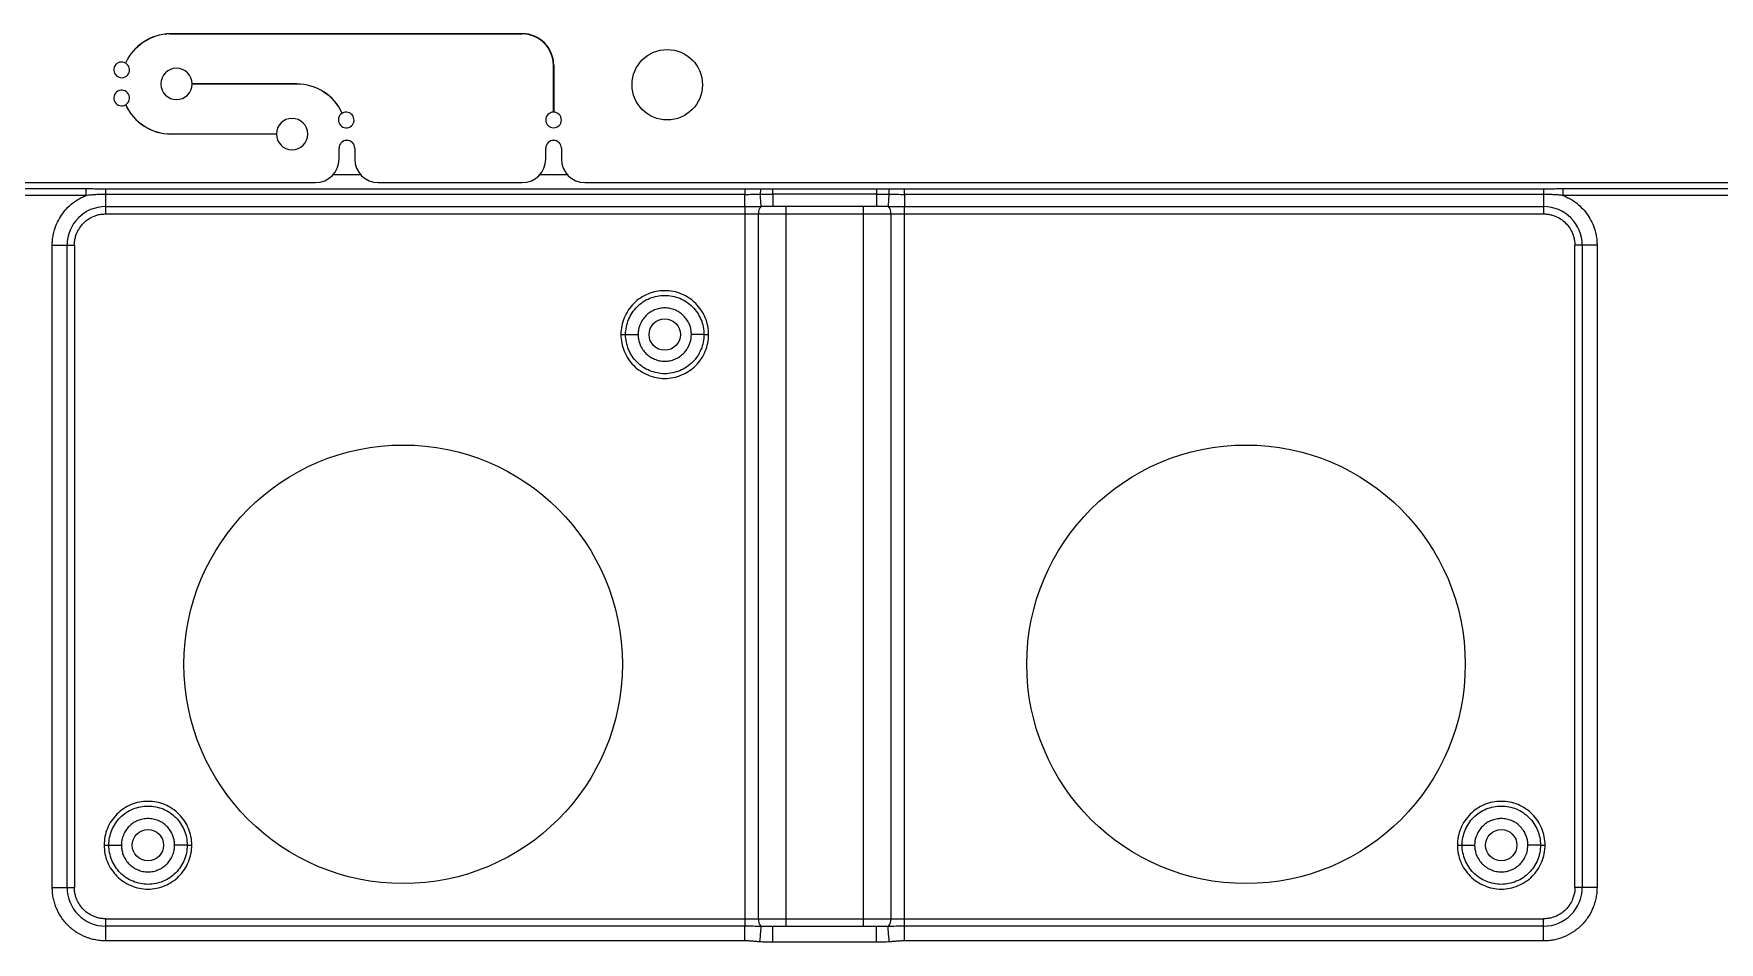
# Model space of a CAD drawing. Header units: millimetres. Extents: x -1 to 1576, y 30 to 633.
# Drawn here: x 363.3 to 471, y 334.9 to 392.9 of the extents above; entities that cross this region are included whole.
import ezdxf

# ---------------------------------------------------------------- set-up
doc = ezdxf.new("R2010")
doc.units = ezdxf.units.MM

msp = doc.modelspace()

# ---------------------------------------------------------------- linework, layer by layer
at = {"color": 7, "linetype": 'Continuous', "lineweight": 25}
for p, q in [((372.03, 392.86), (394.54, 392.86)), ((394.54, 392.85), (372.03, 392.85)), ((396.54, 387.85), (396.54, 390.85)), ((396.55, 390.85), (396.55, 387.85)), ((373.46, 389.66), (380.14, 389.66)), ((380.14, 389.65), (373.46, 389.65)), ((372.12, 386.46), (378.84, 386.46)), ((378.84, 386.45), (372.12, 386.45)), ((382.84, 384.85), (382.84, 385.55)), ((383.84, 385.55), (383.84, 384.85)), ((396.04, 384.85), (396.04, 385.55)), ((397.04, 385.55), (397.04, 384.85)), ((290.9, 383.35), (381.34, 383.35)), ((384.22, 383.85), (382.46, 383.85)), ((385.34, 383.35), (394.54, 383.35)), ((397.42, 383.85), (395.66, 383.85)), ((398.54, 383.35), (488.98, 383.35)), ((353.38, 382.97), (366.68, 382.97)), ((366.68, 382.53), (353.38, 382.53)), ((367.94, 382.96), (408.75, 382.96)), ((408.75, 382.6), (367.94, 382.6)), ((367.94, 381.35), (367.94, 382.6)), ((410.54, 382.95), (417.16, 382.95)), ((417.16, 382.62), (410.54, 382.62)), ((418.95, 382.96), (459.76, 382.96)), ((459.76, 382.6), (418.95, 382.6)), ((459.76, 382.6), (459.76, 381.35)), ((461.02, 382.97), (474.32, 382.97)), ((474.32, 382.53), (461.02, 382.53)), ((367.94, 381.82), (408.75, 381.82)), ((367.94, 381.35), (459.76, 381.35)), ((408.75, 381.82), (408.75, 335.88)), ((409.63, 336.35), (409.63, 381.35)), ((410.49, 381.85), (410.54, 381.86)), ((410.54, 381.85), (417.16, 381.85)), ((411.37, 381.85), (411.37, 335.85)), ((416.33, 335.85), (416.33, 381.85)), ((417.16, 381.86), (417.21, 381.85)), ((418.08, 381.35), (418.08, 336.35)), ((418.95, 381.82), (459.76, 381.82)), ((418.95, 335.88), (418.95, 381.82)), ((364.53, 338.35), (364.53, 379.35)), ((364.53, 379.35), (365.94, 379.35)), ((365.47, 338.35), (365.47, 379.35)), ((365.94, 379.35), (365.94, 338.35)), ((463.18, 379.35), (461.76, 379.35)), ((461.76, 338.35), (461.76, 379.35)), ((462.23, 379.35), (462.23, 338.35)), ((463.18, 379.35), (463.18, 338.35)), ((364.53, 338.35), (365.94, 338.35)), ((463.18, 338.35), (461.76, 338.35)), ((367.94, 334.94), (367.94, 336.35)), ((367.94, 336.35), (459.76, 336.35)), ((408.75, 335.88), (367.94, 335.88)), ((417.16, 335.85), (410.54, 335.85)), ((417.21, 335.85), (417.16, 335.85)), ((459.76, 335.88), (418.95, 335.88)), ((459.76, 334.94), (459.76, 336.35)), ((408.75, 334.94), (367.94, 334.94)), ((417.16, 334.85), (410.54, 334.85)), ((459.76, 334.94), (418.95, 334.94))]:
    msp.add_line(p, q, dxfattribs=at)
for centre, radius in [((403.8, 389.6), 2.25), ((386.94, 352.6), 14), ((440.76, 352.6), 14)]:
    msp.add_circle(centre, radius, dxfattribs=at)
at = {"color": 141}
for centre in [(403.64, 373.65), (370.64, 341.05), (457.06, 341.05)]:
    msp.add_circle(centre, 1, dxfattribs=at)
at = {"color": 7, "linetype": 'Continuous', "lineweight": 25}
for centre, radius, start, end in [((372.12, 389.65), 3.21, 91.5822, 155.3856), ((372.12, 389.65), 3.2, 91.5847, 155.403), ((394.54, 390.85), 2.01, 360, 90), ((394.54, 390.85), 1.99, 360, 90), ((368.96, 390.55), 0.5, 60.3991, 59.2477), ((372.46, 389.65), 1, 0.2862, 359.7133), ((380.14, 386.45), 3.2, 24.6158, 89.9998), ((368.96, 388.75), 0.5, 300.73, 299.5792), ((380.14, 386.45), 3.19, 24.5983, 89.9998), ((372.12, 389.65), 3.2, 204.6089, 269.9998), ((372.12, 389.65), 3.19, 204.5914, 269.9998), ((383.3, 387.35), 0.5, 120.7513, 119.6), ((396.54, 387.35), 0.5, 90.573, 89.427), ((379.84, 386.45), 1, 180.286, 179.7136), ((383.34, 385.55), 0.5, 0, 180), ((396.54, 385.55), 0.5, 0, 180), ((381.34, 384.85), 1.5, 270, 0), ((385.34, 384.85), 1.5, 180, 270), ((394.54, 384.85), 1.5, 270, 0), ((398.54, 384.85), 1.5, 180, 270), ((367.94, 379.35), 2.47, 90, 180), ((410.18, 381.43), 0.562, 132.435, 187.8232), ((417.52, 381.43), 0.562, 352.1767, 47.5651), ((459.76, 379.35), 2.47, 0, 90), ((367.94, 338.35), 2.47, 180, 270), ((459.76, 338.35), 2.47, 270, 360), ((410.18, 336.28), 0.562, 172.1767, 227.5651), ((417.52, 336.28), 0.562, 312.435, 7.8232)]:
    msp.add_arc(centre, radius, start, end, dxfattribs=at)
for points, knots in [([(364.53, 379.35), (364.53, 379.41), (364.53, 379.52), (364.54, 379.68), (364.56, 379.85), (364.59, 380.01), (364.63, 380.17), (364.7, 380.45), (364.85, 380.83), (365.11, 381.28), (365.43, 381.69), (365.77, 382), (366.09, 382.23), (366.38, 382.4), (366.58, 382.48), (366.68, 382.53)], [0, 0, 0, 0, 0.040883, 0.08158, 0.122187, 0.162802, 0.203521, 0.244441, 0.372171, 0.500035, 0.627766, 0.75563, 0.837187, 0.918385, 1, 1, 1, 1]), ([(366.68, 382.97), (366.77, 382.97), (366.98, 382.97), (367.31, 382.96), (367.64, 382.96), (367.85, 382.96), (367.94, 382.96)], [0, 0, 0, 0, 0.2005154, 0.5078604, 0.7788483, 1, 1, 1, 1]), ([(366.68, 382.97), (366.68, 382.93), (366.68, 382.86), (366.68, 382.71), (366.68, 382.62), (366.68, 382.53)], [0, 0, 0, 0, 0.5, 0.5, 1, 1, 1, 1]), ([(367.94, 382.6), (367.84, 382.6), (367.63, 382.6), (367.32, 382.58), (367, 382.56), (366.79, 382.54), (366.68, 382.53)], [0, 0, 0, 0, 0.245457, 0.492199, 0.742868, 1, 1, 1, 1]), ([(408.75, 382.96), (408.89, 382.96), (409.23, 382.96), (409.56, 382.96), (409.75, 382.96)], [0, 0, 0, 0, 0.420474, 1, 1, 1, 1]), ([(408.75, 381.82), (408.75, 381.88), (408.75, 381.99), (408.75, 382.26), (408.75, 382.42), (408.75, 382.6)], [0, 0, 0, 0, 0.5, 0.5, 1, 1, 1, 1]), ([(409.8, 381.84), (409.8, 381.88), (409.79, 381.97), (409.77, 382.24), (409.76, 382.42), (409.74, 382.61)], [0, 0, 0, 0, 0.5, 0.5, 1, 1, 1, 1]), ([(409.75, 382.96), (409.87, 382.96), (410.13, 382.95), (410.39, 382.95), (410.54, 382.95)], [0, 0, 0, 0, 0.452244, 1, 1, 1, 1]), ([(410.54, 382.62), (410.54, 382.4), (410.54, 382.21), (410.54, 381.93), (410.54, 381.85), (410.54, 381.85)], [0, 0, 0, 0, 0.5, 0.5, 1, 1, 1, 1]), ([(417.16, 382.95), (417.31, 382.95), (417.57, 382.95), (417.83, 382.96), (417.95, 382.96)], [0, 0, 0, 0, 0.548125, 1, 1, 1, 1]), ([(417.16, 382.62), (417.16, 382.4), (417.16, 382.21), (417.16, 381.93), (417.16, 381.85), (417.16, 381.85)], [0, 0, 0, 0, 0.5, 0.5, 1, 1, 1, 1]), ([(417.96, 382.61), (417.95, 382.42), (417.93, 382.24), (417.91, 381.97), (417.9, 381.88), (417.9, 381.84)], [0, 0, 0, 0, 0.5, 0.5, 1, 1, 1, 1]), ([(417.95, 382.96), (418.15, 382.96), (418.48, 382.96), (418.81, 382.96), (418.95, 382.96)], [0, 0, 0, 0, 0.580575, 1, 1, 1, 1]), ([(418.95, 382.6), (418.95, 382.42), (418.95, 382.26), (418.95, 381.99), (418.95, 381.88), (418.95, 381.82)], [0, 0, 0, 0, 0.5, 0.5, 1, 1, 1, 1]), ([(459.76, 382.96), (459.85, 382.96), (460.06, 382.96), (460.4, 382.96), (460.72, 382.97), (460.94, 382.97), (461.02, 382.97)], [0, 0, 0, 0, 0.221378, 0.492164, 0.7995, 1, 1, 1, 1]), ([(461.02, 382.53), (460.93, 382.54), (460.76, 382.56), (460.51, 382.57), (460.26, 382.59), (460.01, 382.6), (459.84, 382.6), (459.76, 382.6)], [0, 0, 0, 0, 0.206312, 0.408164, 0.606837, 0.80366, 1, 1, 1, 1]), ([(461.02, 382.53), (461.02, 382.62), (461.02, 382.71), (461.02, 382.86), (461.02, 382.93), (461.02, 382.97)], [0, 0, 0, 0, 0.5, 0.5, 1, 1, 1, 1]), ([(461.02, 382.53), (461.07, 382.51), (461.17, 382.46), (461.32, 382.39), (461.47, 382.31), (461.61, 382.23), (461.75, 382.13), (461.97, 381.96), (462.27, 381.69), (462.6, 381.28), (462.86, 380.83), (463.02, 380.4), (463.12, 380.01), (463.17, 379.68), (463.17, 379.46), (463.18, 379.35)], [0, 0, 0, 0, 0.040883, 0.08158, 0.122187, 0.162802, 0.203521, 0.244441, 0.372171, 0.500035, 0.627766, 0.75563, 0.837187, 0.918385, 1, 1, 1, 1]), ([(365.94, 379.35), (365.94, 379.4), (365.94, 379.48), (365.96, 379.6), (365.97, 379.73), (366, 379.85), (366.04, 379.97), (366.11, 380.18), (366.26, 380.46), (366.52, 380.78), (366.83, 381.04), (367.15, 381.2), (367.44, 381.3), (367.69, 381.34), (367.86, 381.35), (367.94, 381.35)], [0, 0, 0, 0, 0.040276, 0.080243, 0.120058, 0.159883, 0.199877, 0.240199, 0.370043, 0.500057, 0.629901, 0.759916, 0.840121, 0.919721, 1, 1, 1, 1]), ([(459.76, 381.35), (459.8, 381.35), (459.89, 381.35), (460.01, 381.34), (460.14, 381.32), (460.26, 381.29), (460.38, 381.26), (460.59, 381.18), (460.87, 381.04), (461.18, 380.78), (461.44, 380.46), (461.61, 380.14), (461.7, 379.85), (461.75, 379.6), (461.76, 379.44), (461.76, 379.35)], [0, 0, 0, 0, 0.040276, 0.080243, 0.120058, 0.159883, 0.199877, 0.240199, 0.370043, 0.500057, 0.629901, 0.759916, 0.840121, 0.919721, 1, 1, 1, 1]), ([(406.44, 373.65), (406.44, 374.02), (406.37, 374.39), (406.09, 375.06), (405.88, 375.37), (405.36, 375.89), (405.05, 376.1), (404.37, 376.38), (404.01, 376.45), (403.27, 376.45), (402.91, 376.38), (402.23, 376.1), (401.92, 375.89), (401.4, 375.37), (401.19, 375.06), (400.91, 374.39), (400.84, 374.02), (400.84, 373.65)], [0, 0, 0, 0, 0.125, 0.125, 0.25, 0.25, 0.375, 0.375, 0.5, 0.5, 0.625, 0.625, 0.75, 0.75, 0.875, 0.875, 1, 1, 1, 1]), ([(401.14, 373.65), (401.14, 373.98), (401.21, 374.31), (401.46, 374.91), (401.64, 375.19), (402.1, 375.65), (402.38, 375.84), (402.99, 376.09), (403.31, 376.15), (403.97, 376.15), (404.3, 376.09), (404.9, 375.84), (405.18, 375.65), (405.64, 375.19), (405.83, 374.91), (406.08, 374.31), (406.14, 373.98), (406.14, 373.65)], [0, 0, 0, 0, 0.125, 0.125, 0.25, 0.25, 0.375, 0.375, 0.5, 0.5, 0.625, 0.625, 0.75, 0.75, 0.875, 0.875, 1, 1, 1, 1]), ([(405.34, 373.65), (405.34, 373.7), (405.34, 373.79), (405.32, 373.92), (405.3, 374.05), (405.26, 374.18), (405.19, 374.37), (405.06, 374.6), (404.85, 374.86), (404.59, 375.08), (404.3, 375.23), (403.98, 375.33), (403.64, 375.36), (403.31, 375.33), (402.99, 375.23), (402.69, 375.08), (402.43, 374.86), (402.22, 374.6), (402.08, 374.34), (401.99, 374.09), (401.95, 373.88), (401.94, 373.73), (401.94, 373.65)], [0, 0, 0, 0, 0.025179, 0.050131, 0.075011, 0.099977, 0.125185, 0.187588, 0.250097, 0.312505, 0.375015, 0.437474, 0.500034, 0.562494, 0.62505, 0.68745, 0.749957, 0.812365, 0.874868, 0.916675, 0.958143, 1, 1, 1, 1]), ([(400.84, 373.65), (400.92, 373.65), (401, 373.65), (401.11, 373.65), (401.14, 373.65), (401.14, 373.65)], [0, 0, 0, 0, 0.5, 0.5, 1, 1, 1, 1]), ([(400.84, 373.65), (400.84, 373.29), (400.91, 372.92), (401.19, 372.24), (401.4, 371.93), (401.92, 371.41), (402.23, 371.21), (402.91, 370.93), (403.27, 370.85), (404.01, 370.85), (404.37, 370.93), (405.05, 371.21), (405.36, 371.41), (405.88, 371.93), (406.09, 372.24), (406.37, 372.92), (406.44, 373.29), (406.44, 373.65)], [0, 0, 0, 0, 0.125, 0.125, 0.25, 0.25, 0.375, 0.375, 0.5, 0.5, 0.625, 0.625, 0.75, 0.75, 0.875, 0.875, 1, 1, 1, 1]), ([(406.14, 373.65), (406.14, 373.33), (406.08, 373), (405.83, 372.39), (405.64, 372.12), (405.18, 371.65), (404.9, 371.47), (404.3, 371.22), (403.97, 371.15), (403.31, 371.15), (402.99, 371.22), (402.38, 371.47), (402.1, 371.65), (401.64, 372.12), (401.46, 372.39), (401.21, 373), (401.14, 373.33), (401.14, 373.65)], [0, 0, 0, 0, 0.125, 0.125, 0.25, 0.25, 0.375, 0.375, 0.5, 0.5, 0.625, 0.625, 0.75, 0.75, 0.875, 0.875, 1, 1, 1, 1]), ([(401.14, 373.65), (401.14, 373.65), (401.23, 373.65), (401.52, 373.65), (401.73, 373.65), (401.94, 373.65)], [0, 0, 0, 0, 0.5, 0.5, 1, 1, 1, 1]), ([(401.94, 373.65), (401.94, 373.61), (401.94, 373.52), (401.96, 373.39), (401.99, 373.26), (402.02, 373.13), (402.09, 372.94), (402.22, 372.7), (402.43, 372.44), (402.69, 372.23), (402.99, 372.07), (403.31, 371.97), (403.64, 371.94), (403.97, 371.97), (404.3, 372.07), (404.59, 372.23), (404.85, 372.44), (405.06, 372.7), (405.2, 372.97), (405.29, 373.21), (405.33, 373.43), (405.34, 373.58), (405.34, 373.65)], [0, 0, 0, 0, 0.025111, 0.050024, 0.074893, 0.099876, 0.125125, 0.187521, 0.250086, 0.312492, 0.374997, 0.437457, 0.500017, 0.562477, 0.625037, 0.687445, 0.749954, 0.812363, 0.874867, 0.916675, 0.958144, 1, 1, 1, 1]), ([(406.14, 373.65), (406.14, 373.65), (406.05, 373.65), (405.76, 373.65), (405.55, 373.65), (405.34, 373.65)], [0, 0, 0, 0, 0.5, 0.5, 1, 1, 1, 1]), ([(406.14, 373.65), (406.14, 373.65), (406.17, 373.65), (406.28, 373.65), (406.36, 373.65), (406.44, 373.65)], [0, 0, 0, 0, 0.5, 0.5, 1, 1, 1, 1]), ([(373.44, 341.05), (373.44, 341.42), (373.37, 341.79), (373.09, 342.46), (372.88, 342.77), (372.36, 343.29), (372.05, 343.5), (371.37, 343.78), (371.01, 343.85), (370.27, 343.85), (369.91, 343.78), (369.23, 343.5), (368.92, 343.29), (368.4, 342.77), (368.19, 342.46), (367.91, 341.79), (367.84, 341.42), (367.84, 341.05)], [0, 0, 0, 0, 0.125, 0.125, 0.25, 0.25, 0.375, 0.375, 0.5, 0.5, 0.625, 0.625, 0.75, 0.75, 0.875, 0.875, 1, 1, 1, 1]), ([(368.14, 341.05), (368.14, 341.38), (368.21, 341.71), (368.46, 342.31), (368.64, 342.59), (369.1, 343.05), (369.38, 343.24), (369.99, 343.49), (370.31, 343.55), (370.97, 343.55), (371.3, 343.49), (371.9, 343.24), (372.18, 343.05), (372.64, 342.59), (372.83, 342.31), (373.08, 341.71), (373.14, 341.38), (373.14, 341.05)], [0, 0, 0, 0, 0.125, 0.125, 0.25, 0.25, 0.375, 0.375, 0.5, 0.5, 0.625, 0.625, 0.75, 0.75, 0.875, 0.875, 1, 1, 1, 1]), ([(459.86, 341.05), (459.86, 341.42), (459.79, 341.79), (459.51, 342.46), (459.3, 342.77), (458.78, 343.29), (458.47, 343.5), (457.79, 343.78), (457.43, 343.85), (456.69, 343.85), (456.33, 343.78), (455.65, 343.5), (455.34, 343.29), (454.82, 342.77), (454.61, 342.46), (454.33, 341.79), (454.26, 341.42), (454.26, 341.05)], [0, 0, 0, 0, 0.125, 0.125, 0.25, 0.25, 0.375, 0.375, 0.5, 0.5, 0.625, 0.625, 0.75, 0.75, 0.875, 0.875, 1, 1, 1, 1]), ([(454.56, 341.05), (454.56, 341.38), (454.63, 341.71), (454.88, 342.31), (455.06, 342.59), (455.52, 343.05), (455.8, 343.24), (456.41, 343.49), (456.73, 343.55), (457.39, 343.55), (457.72, 343.49), (458.32, 343.24), (458.6, 343.05), (459.06, 342.59), (459.25, 342.31), (459.5, 341.71), (459.56, 341.38), (459.56, 341.05)], [0, 0, 0, 0, 0.125, 0.125, 0.25, 0.25, 0.375, 0.375, 0.5, 0.5, 0.625, 0.625, 0.75, 0.75, 0.875, 0.875, 1, 1, 1, 1]), ([(372.34, 341.05), (372.34, 341.1), (372.34, 341.19), (372.32, 341.32), (372.3, 341.45), (372.26, 341.58), (372.19, 341.77), (372.06, 342), (371.85, 342.26), (371.59, 342.48), (371.3, 342.63), (370.98, 342.73), (370.64, 342.76), (370.31, 342.73), (369.99, 342.63), (369.69, 342.48), (369.43, 342.26), (369.22, 342), (369.08, 341.74), (368.99, 341.49), (368.95, 341.28), (368.94, 341.13), (368.94, 341.05)], [0, 0, 0, 0, 0.0251789, 0.0501307, 0.075011, 0.0999772, 0.1251847, 0.1875883, 0.2500966, 0.3125048, 0.375015, 0.4374743, 0.5000338, 0.562494, 0.6250502, 0.6874503, 0.7499575, 0.8123651, 0.8748675, 0.9166751, 0.9581433, 1, 1, 1, 1]), ([(458.76, 341.05), (458.76, 341.1), (458.76, 341.19), (458.74, 341.32), (458.72, 341.45), (458.68, 341.58), (458.61, 341.77), (458.48, 342), (458.27, 342.26), (458.01, 342.48), (457.72, 342.63), (457.4, 342.73), (457.06, 342.76), (456.73, 342.73), (456.41, 342.63), (456.11, 342.48), (455.85, 342.26), (455.64, 342), (455.5, 341.74), (455.41, 341.49), (455.37, 341.28), (455.36, 341.13), (455.36, 341.05)], [0, 0, 0, 0, 0.0251789, 0.0501306, 0.075011, 0.0999772, 0.1251848, 0.1875885, 0.2500967, 0.3125049, 0.375015, 0.4374743, 0.5000339, 0.5624941, 0.6250503, 0.6874503, 0.7499574, 0.812365, 0.8748674, 0.9166751, 0.9581434, 1, 1, 1, 1]), ([(367.84, 341.05), (367.92, 341.05), (368, 341.05), (368.11, 341.05), (368.14, 341.05), (368.14, 341.05)], [0, 0, 0, 0, 0.5, 0.5, 1, 1, 1, 1]), ([(367.84, 341.05), (367.84, 340.69), (367.91, 340.32), (368.19, 339.64), (368.4, 339.33), (368.92, 338.81), (369.23, 338.61), (369.91, 338.33), (370.27, 338.25), (371.01, 338.25), (371.37, 338.33), (372.05, 338.61), (372.36, 338.81), (372.88, 339.33), (373.09, 339.64), (373.37, 340.32), (373.44, 340.69), (373.44, 341.05)], [0, 0, 0, 0, 0.125, 0.125, 0.25, 0.25, 0.375, 0.375, 0.5, 0.5, 0.625, 0.625, 0.75, 0.75, 0.875, 0.875, 1, 1, 1, 1]), ([(373.14, 341.05), (373.14, 340.73), (373.08, 340.4), (372.83, 339.79), (372.64, 339.52), (372.18, 339.05), (371.9, 338.87), (371.3, 338.62), (370.97, 338.55), (370.31, 338.55), (369.99, 338.62), (369.38, 338.87), (369.1, 339.05), (368.64, 339.52), (368.46, 339.79), (368.21, 340.4), (368.14, 340.73), (368.14, 341.05)], [0, 0, 0, 0, 0.125, 0.125, 0.25, 0.25, 0.375, 0.375, 0.5, 0.5, 0.625, 0.625, 0.75, 0.75, 0.875, 0.875, 1, 1, 1, 1]), ([(368.14, 341.05), (368.14, 341.05), (368.23, 341.05), (368.52, 341.05), (368.73, 341.05), (368.94, 341.05)], [0, 0, 0, 0, 0.5, 0.5, 1, 1, 1, 1]), ([(368.94, 341.05), (368.94, 341.01), (368.94, 340.92), (368.96, 340.79), (368.99, 340.66), (369.02, 340.53), (369.09, 340.34), (369.22, 340.1), (369.43, 339.84), (369.69, 339.63), (369.99, 339.47), (370.31, 339.37), (370.64, 339.34), (370.97, 339.37), (371.3, 339.47), (371.59, 339.63), (371.85, 339.84), (372.06, 340.1), (372.2, 340.37), (372.29, 340.61), (372.33, 340.83), (372.34, 340.98), (372.34, 341.05)], [0, 0, 0, 0, 0.025112, 0.050025, 0.074894, 0.099876, 0.125125, 0.187521, 0.250086, 0.312493, 0.374998, 0.437458, 0.500018, 0.562478, 0.625038, 0.687445, 0.749955, 0.812363, 0.874867, 0.916676, 0.958144, 1, 1, 1, 1]), ([(373.14, 341.05), (373.14, 341.05), (373.05, 341.05), (372.76, 341.05), (372.55, 341.05), (372.34, 341.05)], [0, 0, 0, 0, 0.5, 0.5, 1, 1, 1, 1]), ([(373.14, 341.05), (373.14, 341.05), (373.17, 341.05), (373.28, 341.05), (373.36, 341.05), (373.44, 341.05)], [0, 0, 0, 0, 0.5, 0.5, 1, 1, 1, 1]), ([(454.26, 341.05), (454.26, 340.69), (454.33, 340.32), (454.61, 339.64), (454.82, 339.33), (455.34, 338.81), (455.65, 338.61), (456.33, 338.33), (456.69, 338.25), (457.43, 338.25), (457.79, 338.33), (458.47, 338.61), (458.78, 338.81), (459.3, 339.33), (459.51, 339.64), (459.79, 340.32), (459.86, 340.69), (459.86, 341.05)], [0, 0, 0, 0, 0.125, 0.125, 0.25, 0.25, 0.375, 0.375, 0.5, 0.5, 0.625, 0.625, 0.75, 0.75, 0.875, 0.875, 1, 1, 1, 1]), ([(454.26, 341.05), (454.34, 341.05), (454.42, 341.05), (454.53, 341.05), (454.56, 341.05), (454.56, 341.05)], [0, 0, 0, 0, 0.5, 0.5, 1, 1, 1, 1]), ([(459.56, 341.05), (459.56, 340.73), (459.5, 340.4), (459.25, 339.79), (459.06, 339.52), (458.6, 339.05), (458.32, 338.87), (457.72, 338.62), (457.39, 338.55), (456.73, 338.55), (456.41, 338.62), (455.8, 338.87), (455.52, 339.05), (455.06, 339.52), (454.88, 339.79), (454.63, 340.4), (454.56, 340.73), (454.56, 341.05)], [0, 0, 0, 0, 0.125, 0.125, 0.25, 0.25, 0.375, 0.375, 0.5, 0.5, 0.625, 0.625, 0.75, 0.75, 0.875, 0.875, 1, 1, 1, 1]), ([(454.56, 341.05), (454.56, 341.05), (454.65, 341.05), (454.94, 341.05), (455.15, 341.05), (455.36, 341.05)], [0, 0, 0, 0, 0.5, 0.5, 1, 1, 1, 1]), ([(454.56, 341.05), (454.56, 341.05), (454.65, 341.05), (454.94, 341.05), (455.15, 341.05), (455.36, 341.05)], [0, 0, 0, 0, 0.5, 0.5, 1, 1, 1, 1]), ([(455.36, 341.05), (455.36, 341.01), (455.36, 340.92), (455.38, 340.79), (455.41, 340.66), (455.44, 340.53), (455.51, 340.34), (455.64, 340.1), (455.85, 339.84), (456.11, 339.63), (456.41, 339.47), (456.73, 339.37), (457.06, 339.34), (457.39, 339.37), (457.72, 339.47), (458.01, 339.63), (458.27, 339.84), (458.48, 340.1), (458.62, 340.37), (458.71, 340.61), (458.75, 340.83), (458.76, 340.98), (458.76, 341.05)], [0, 0, 0, 0, 0.025112, 0.050025, 0.074894, 0.099876, 0.125125, 0.187521, 0.250086, 0.312492, 0.374998, 0.437458, 0.500018, 0.562478, 0.625038, 0.687445, 0.749955, 0.812363, 0.874867, 0.916676, 0.958144, 1, 1, 1, 1]), ([(459.56, 341.05), (459.56, 341.05), (459.47, 341.05), (459.18, 341.05), (458.97, 341.05), (458.76, 341.05)], [0, 0, 0, 0, 0.5, 0.5, 1, 1, 1, 1]), ([(459.56, 341.05), (459.56, 341.05), (459.59, 341.05), (459.7, 341.05), (459.78, 341.05), (459.86, 341.05)], [0, 0, 0, 0, 0.5, 0.5, 1, 1, 1, 1]), ([(367.94, 334.94), (367.88, 334.94), (367.76, 334.94), (367.57, 334.96), (367.39, 334.98), (367.21, 335.02), (367.03, 335.06), (366.86, 335.11), (366.52, 335.24), (366.05, 335.48), (365.51, 335.92), (365.07, 336.46), (364.8, 336.98), (364.66, 337.4), (364.58, 337.71), (364.54, 338.03), (364.53, 338.25), (364.53, 338.35)], [0, 0, 0, 0, 0.034552, 0.068858, 0.103016, 0.137128, 0.171294, 0.205615, 0.240191, 0.37006, 0.500029, 0.629897, 0.759866, 0.820152, 0.879909, 0.939678, 1, 1, 1, 1]), ([(367.94, 336.35), (367.9, 336.35), (367.81, 336.36), (367.69, 336.37), (367.57, 336.39), (367.44, 336.41), (367.32, 336.45), (367.12, 336.52), (366.83, 336.67), (366.52, 336.93), (366.26, 337.25), (366.09, 337.57), (366, 337.85), (365.95, 338.1), (365.94, 338.27), (365.94, 338.35)], [0, 0, 0, 0, 0.040276, 0.080243, 0.120058, 0.159883, 0.199877, 0.240199, 0.370043, 0.500057, 0.629901, 0.759916, 0.840121, 0.919721, 1, 1, 1, 1]), ([(463.18, 338.35), (463.17, 338.29), (463.17, 338.17), (463.16, 337.98), (463.13, 337.8), (463.1, 337.62), (463.05, 337.45), (463, 337.27), (462.88, 336.94), (462.64, 336.46), (462.19, 335.92), (461.65, 335.48), (461.14, 335.21), (460.71, 335.07), (460.4, 334.99), (460.08, 334.95), (459.87, 334.94), (459.76, 334.94)], [0, 0, 0, 0, 0.034552, 0.068858, 0.103016, 0.137128, 0.171294, 0.205615, 0.240191, 0.37006, 0.500029, 0.629897, 0.759866, 0.820152, 0.879909, 0.939678, 1, 1, 1, 1]), ([(461.76, 338.35), (461.76, 338.31), (461.76, 338.23), (461.75, 338.1), (461.73, 337.98), (461.7, 337.86), (461.66, 337.74), (461.59, 337.53), (461.45, 337.25), (461.18, 336.93), (460.87, 336.67), (460.55, 336.5), (460.26, 336.41), (460.01, 336.36), (459.85, 336.36), (459.76, 336.35)], [0, 0, 0, 0, 0.040276, 0.080243, 0.120058, 0.159883, 0.199877, 0.240199, 0.370043, 0.500057, 0.629901, 0.759916, 0.840121, 0.919721, 1, 1, 1, 1]), ([(408.75, 334.94), (408.75, 335.14), (408.75, 335.35), (408.75, 335.68), (408.75, 335.81), (408.75, 335.88)], [0, 0, 0, 0, 0.5, 0.5, 1, 1, 1, 1]), ([(409.72, 334.88), (409.74, 335.11), (409.76, 335.34), (409.79, 335.7), (409.8, 335.82), (409.8, 335.86)], [0, 0, 0, 0, 0.5, 0.5, 1, 1, 1, 1]), ([(410.54, 334.85), (410.54, 334.98), (410.54, 335.11), (410.54, 335.36), (410.54, 335.47), (410.54, 335.65), (410.54, 335.73), (410.54, 335.83), (410.54, 335.85), (410.54, 335.85)], [0, 0, 0, 0, 0.25, 0.25, 0.5, 0.5, 0.75, 0.75, 1, 1, 1, 1]), ([(417.16, 334.85), (417.16, 335.11), (417.16, 335.38), (417.16, 335.75), (417.16, 335.85), (417.16, 335.85)], [0, 0, 0, 0, 0.5, 0.5, 1, 1, 1, 1]), ([(417.98, 334.88), (417.96, 335.11), (417.94, 335.34), (417.91, 335.7), (417.9, 335.82), (417.9, 335.86)], [0, 0, 0, 0, 0.5, 0.5, 1, 1, 1, 1]), ([(418.95, 334.94), (418.95, 335.14), (418.95, 335.35), (418.95, 335.68), (418.95, 335.81), (418.95, 335.88)], [0, 0, 0, 0, 0.5, 0.5, 1, 1, 1, 1]), ([(409.72, 334.88), (409.64, 334.89), (409.47, 334.9), (409.22, 334.92), (408.99, 334.94), (408.83, 334.94), (408.75, 334.94)], [0, 0, 0, 0, 0.26275, 0.514851, 0.767475, 1, 1, 1, 1]), ([(410.54, 334.85), (410.39, 334.85), (410.12, 334.85), (409.84, 334.87), (409.72, 334.88)], [0, 0, 0, 0, 0.556213, 1, 1, 1, 1]), ([(417.98, 334.88), (417.92, 334.87), (417.8, 334.87), (417.61, 334.86), (417.39, 334.85), (417.24, 334.85), (417.16, 334.85)], [0, 0, 0, 0, 0.207871, 0.443757, 0.707773, 1, 1, 1, 1]), ([(418.95, 334.94), (418.87, 334.94), (418.72, 334.94), (418.48, 334.92), (418.23, 334.9), (418.06, 334.89), (417.98, 334.88)], [0, 0, 0, 0, 0.232371, 0.485289, 0.737412, 1, 1, 1, 1])]:
    msp.add_open_spline(points, degree=3, knots=knots, dxfattribs=at)
for points in [[(367.94, 382.6), (367.94, 382.75), (367.94, 382.89), (367.94, 382.96)], [(408.75, 382.96), (408.75, 382.89), (408.75, 382.75), (408.75, 382.6)], [(408.75, 382.6), (409.08, 382.6), (409.4, 382.61), (409.74, 382.61)], [(409.75, 382.96), (409.75, 382.89), (409.74, 382.76), (409.74, 382.61)], [(409.74, 382.61), (410.01, 382.62), (410.28, 382.62), (410.54, 382.62)], [(410.54, 382.62), (410.54, 382.76), (410.54, 382.89), (410.54, 382.95)], [(417.16, 382.95), (417.16, 382.89), (417.16, 382.76), (417.16, 382.62)], [(417.16, 382.62), (417.43, 382.62), (417.69, 382.62), (417.96, 382.61)], [(417.95, 382.96), (417.96, 382.89), (417.96, 382.76), (417.96, 382.61)], [(417.96, 382.61), (418.3, 382.61), (418.63, 382.6), (418.95, 382.6)], [(418.95, 382.6), (418.95, 382.75), (418.95, 382.89), (418.95, 382.96)], [(459.76, 382.96), (459.76, 382.89), (459.76, 382.75), (459.76, 382.6)], [(408.75, 381.82), (409.12, 381.82), (409.48, 381.83), (409.8, 381.84)], [(409.8, 381.84), (410.04, 381.85), (410.28, 381.85), (410.54, 381.85)], [(417.16, 381.85), (417.42, 381.85), (417.66, 381.85), (417.9, 381.84)], [(417.9, 381.84), (418.22, 381.83), (418.59, 381.82), (418.95, 381.82)], [(409.8, 335.86), (409.48, 335.87), (409.12, 335.88), (408.75, 335.88)], [(410.54, 335.85), (410.28, 335.85), (410.04, 335.85), (409.8, 335.86)], [(417.9, 335.86), (417.66, 335.85), (417.42, 335.85), (417.16, 335.85)], [(418.95, 335.88), (418.59, 335.88), (418.22, 335.87), (417.9, 335.86)]]:
    msp.add_open_spline(points, degree=3, dxfattribs=at)

doc.saveas('drawing.dxf')
